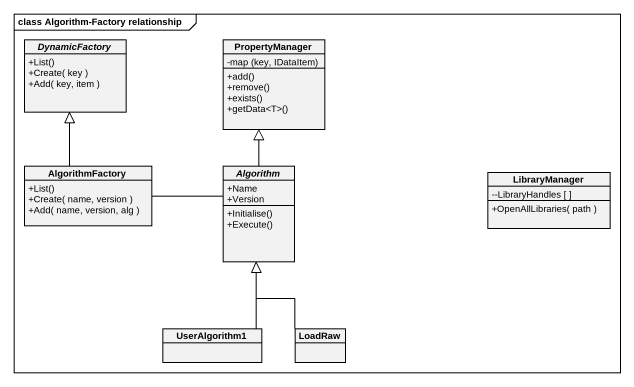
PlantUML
@startuml
mainframe class Algorithm-Factory relationship
hide circle
hide empty members
skinparam classAttributeIconSize 0
abstract class DynamicFactory {
  +List()
  +Create( key )
  +Add( key, item )
}
class PropertyManager {
  {field} -map (key, IDataItem)
  +add()
  +remove()
  +exists()
  +getData<T>()
}
class AlgorithmFactory {
  +List()
  +Create( name, version )
  +Add( name, version, alg )
}
abstract class Algorithm {
  +Name
  +Version
  +Initialise()
  +Execute()
}
class LibraryManager {
  ~--LibraryHandles [ ]
  +OpenAllLibraries( path )
}
class UserAlgorithm1
class LoadRaw
AlgorithmFactory -up-|> DynamicFactory
AlgorithmFactory -right- Algorithm
Algorithm -up-|> PropertyManager
UserAlgorithm1 -up-|> Algorithm
LoadRaw -up-|> Algorithm
@enduml
